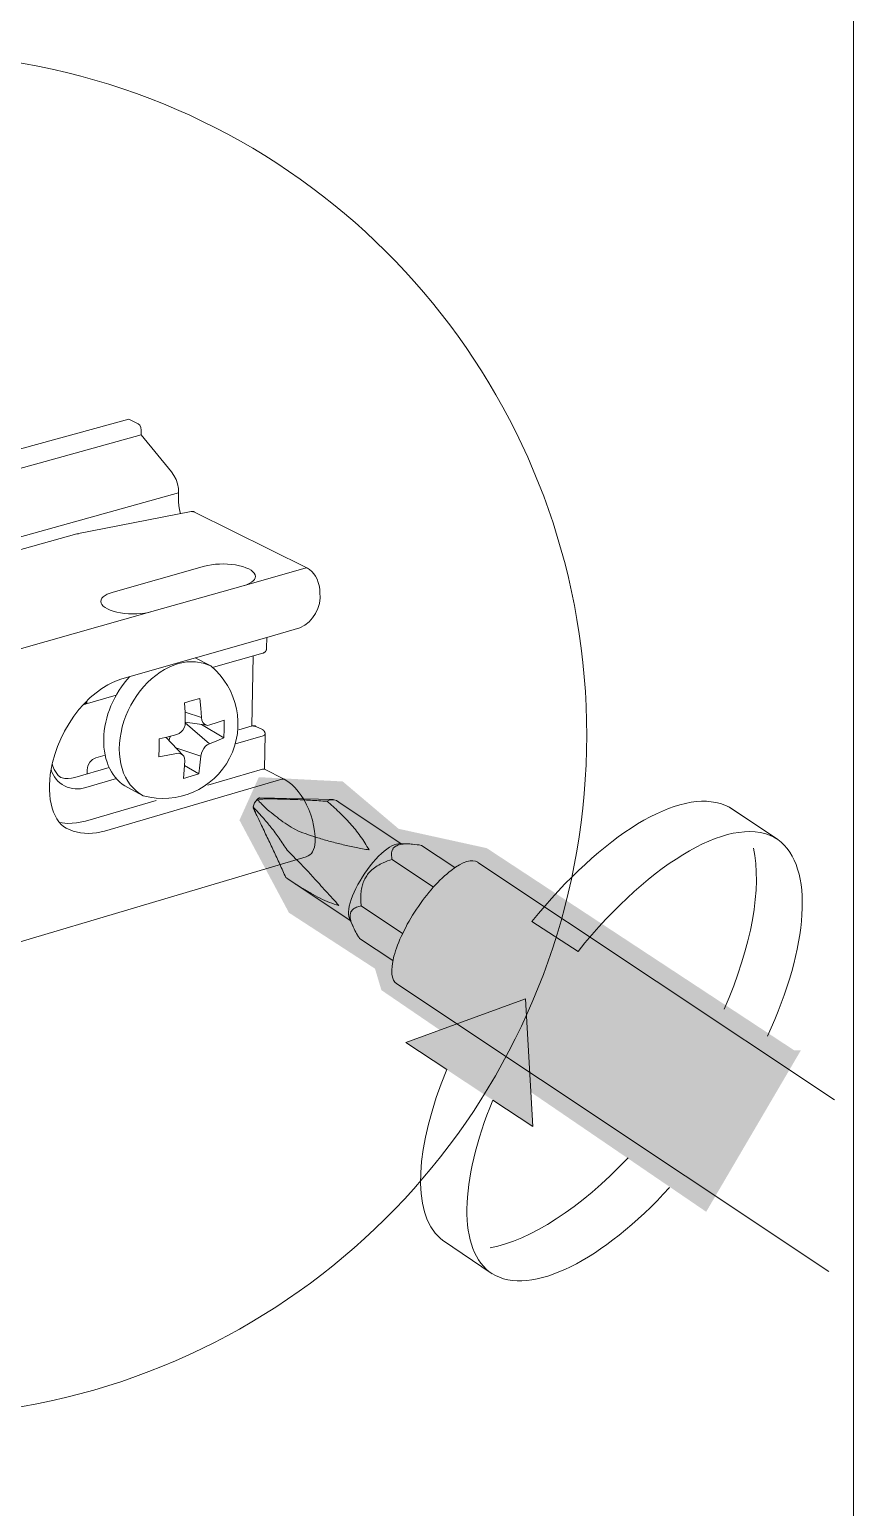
# Model space of a CAD drawing. Header units: metres. Extents: x -11.5 to 7.4, y -3.8 to 5.9.
# Drawn here: x 5.5526 to 5.6428, y -2.363 to -2.2013 of the extents above; entities that cross this region are included whole.
import ezdxf

# ---------------------------------------------------------------- set-up
doc = ezdxf.new("R2010")
doc.units = ezdxf.units.M
doc.header["$MEASUREMENT"] = 0
for name, color, linetype, lineweight in [('PDF22_Geometry_Num_Penna__1_Num_Penna__255', 255, 'Continuous', 18), ('PDF22_Geometry_Num_Penna__7_Num_Penna__7', 7, 'Continuous', 18), ('PDF22_Solid Fills_Num_Penna__7_Num_Penna__7', 7, 'Continuous', 18)]:
    doc.layers.add(name, color=color, linetype=linetype, lineweight=lineweight)

msp = doc.modelspace()

# ---------------------------------------------------------------- hatches: boundary and pattern name
at = {"layer": 'PDF22_Geometry_Num_Penna__1_Num_Penna__255', "linetype": 'Continuous', "lineweight": 18}
msp.add_hatch(color=255, dxfattribs=at).paths.add_polyline_path([(5.636300464576031, -2.313033157791572), (5.602636936060353, -2.290902846037633), (5.592985790887766, -2.288784901246705), (5.586865372704237, -2.283604290351492), (5.577682288416423, -2.283135000960463), (5.575564343625494, -2.287842636945868), (5.580979599216221, -2.297965528522), (5.590397328199552, -2.304085946705531), (5.591102490792354, -2.306439764698234), (5.626650547909705, -2.330688021243101), (5.637008084181351, -2.313033157791572)])
at = {"layer": 'PDF22_Geometry_Num_Penna__7_Num_Penna__7', "linetype": 'Continuous', "lineweight": 18}
for points in [[(5.606883882114134, -2.307389154335374), (5.593770806387422, -2.312169272214514), (5.603286815843372, -2.318467823696181), (5.607665212274869, -2.321368327059259)], [(5.59755214865336, -2.333605477907543), (5.597796621398949, -2.333790982352688), (5.603229076077307, -2.337494928724294)]]:
    msp.add_hatch(color=7, dxfattribs=at).paths.add_polyline_path(points)
at = {"layer": 'PDF22_Solid Fills_Num_Penna__7_Num_Penna__7', "linetype": 'Continuous', "lineweight": 18}
msp.add_hatch(color=7, dxfattribs=at).paths.add_polyline_path([(5.628677828938702, -2.286204546699798), (5.634491120557422, -2.28996500435933), (5.629186430530025, -2.286435505876535)])

# ---------------------------------------------------------------- linework, layer by layer
at = {"layer": 'PDF22_Geometry_Num_Penna__1_Num_Penna__255', "color": 255, "linetype": 'Continuous', "lineweight": 18, "flags": 128}
for points in [[(5.628677828938702, -2.286204546699798), (5.629186430530025, -2.286435505876535), (5.634491120557422, -2.28996500435933)], [(5.612627394661738, -2.302194784170058), (5.607577005430006, -2.298944156608111)], [(5.603286815871492, -2.318467823781195), (5.60766521217942, -2.321368327059259), (5.606883882198542, -2.307389154335374), (5.593770806387422, -2.312169272190075), (5.598243797677313, -2.315127515262323)], [(5.59755214865336, -2.333605477907543), (5.597796621398949, -2.333790982352688), (5.603229076077307, -2.337494928724294)]]:
    msp.add_lwpolyline(points, dxfattribs=at)
at = {"layer": 'PDF22_Geometry_Num_Penna__1_Num_Penna__255', "color": 255, "linetype": 'Continuous', "lineweight": 18}
for points in [[(5.607577005430006, -2.298944156608111), (5.615171631124625, -2.289482201399449), (5.623806801620818, -2.284154169753128), (5.628677828938701, -2.286204546699798)], [(5.607577005430006, -2.298944156608111), (5.615171631124625, -2.289482201399449), (5.623806801620818, -2.284154169753128), (5.628677828938701, -2.286204546699798)], [(5.634491120557422, -2.28996500435933), (5.6298412243662, -2.286870397092306), (5.620647083522051, -2.29224511197648), (5.612627394661739, -2.302194784170059)], [(5.634491120557422, -2.28996500435933), (5.6298412243662, -2.286870397092306), (5.620647083522051, -2.29224511197648), (5.612627394661739, -2.302194784170059)], [(5.598243797677313, -2.315127515262323), (5.594845749364257, -2.323429760562262), (5.594296607066376, -2.330770085461218), (5.597552148653364, -2.333605477907542)], [(5.598243797677313, -2.315127515262323), (5.594845749364257, -2.323429760562262), (5.594296607066376, -2.330770085461218), (5.597552148653364, -2.333605477907542)], [(5.603229076077307, -2.337494928724294), (5.599394908042219, -2.334942092717595), (5.599671321950549, -2.327349924035496), (5.603286815871493, -2.318467823781196)], [(5.603229076077307, -2.337494928724294), (5.599394908042219, -2.334942092717595), (5.599671321950549, -2.327349924035496), (5.603286815871493, -2.318467823781196)]]:
    msp.add_open_spline(points, degree=3, dxfattribs=at)
at = {"layer": 'PDF22_Geometry_Num_Penna__7_Num_Penna__7', "color": 7, "linetype": 'Continuous', "lineweight": 18, "flags": 128}
msp.add_lwpolyline([(5.642769532835931, -2.753317884592255), (5.002017523204442, -2.753317884592255), (5.002017523204442, -1.851380530221434), (5.642769532835931, -1.851380530221434)], close=True, dxfattribs=at)
for points in [[(5.541710765191514, -2.249931916590748), (5.5417291927854, -2.249931916590748), (5.541746391873028, -2.249923317046933), (5.563446726436236, -2.2439687472084)], [(5.563446726436236, -2.243968501507148), (5.564481128706513, -2.244480788617251)], [(5.541691723344494, -2.252027134015881), (5.541848972145678, -2.252007477915732), (5.542027105553267, -2.251971851234215), (5.564807297118342, -2.245695412755761)], [(5.564480883005261, -2.244480911467877), (5.564649188362777, -2.244632017737763), (5.564778181519996, -2.244891232558462), (5.564816265214034, -2.24517010347931)], [(5.56481700231779, -2.245169120674303), (5.564807174267715, -2.245694921353257), (5.568132740711476, -2.24972810740234)], [(5.568907805310431, -2.252027011165255), (5.56887954966647, -2.251535608661559), (5.568776355140692, -2.251040520639085), (5.568617877833251, -2.250554032160426), (5.568394289694069, -2.250110541400841), (5.568132617860853, -2.249728475954218)], [(5.540712235303999, -2.259870900779872), (5.568907682459804, -2.252026888314629)], [(5.569111737349466, -2.254301836205488), (5.568988886723542, -2.253871859014754), (5.568915176347986, -2.253424682736391), (5.568888149210284, -2.252997162558176), (5.568907805310431, -2.252026642613377)], [(5.570294297474609, -2.254069157119988), (5.557772133174183, -2.256520027107171), (5.557762305124106, -2.256528626650986)], [(5.570405108739191, -2.254105643755888), (5.570349825957527, -2.254079845124443), (5.570294543175859, -2.254068788568111)], [(5.557762427974735, -2.256528749501612), (5.54143926530822, -2.261075451167056), (5.541374154476481, -2.26110247830476), (5.541318871694815, -2.26115039004887)], [(5.557901617733906, -2.256547545647378), (5.557838963914683, -2.256520518509674), (5.557772624576684, -2.256520518509674)], [(5.571748726034922, -2.260060459295673), (5.561749913590971, -2.262882338173145)], [(5.582762161798378, -2.260265005587836), (5.575979578741116, -2.262183932364768)], [(5.583011671419628, -2.26028417028548), (5.582891277806224, -2.260244858085185), (5.582762284649002, -2.260264514185332)], [(5.575978964487989, -2.262183318111639), (5.565971552500223, -2.265024853089259)], [(5.565970938247094, -2.265024730238633), (5.479315792239124, -2.289594855423422)], [(5.562674118849799, -2.272384342685859), (5.578568532831838, -2.267838869526673)], [(5.570704987117074, -2.270085193221692), (5.57241875334871, -2.27096111818453)], [(5.572708557975266, -2.271117015628827), (5.578128727591031, -2.26956172670463)], [(5.578128850441654, -2.269562095256508), (5.578141135504248, -2.269562095256508), (5.578148506541803, -2.269552267206434), (5.578166934135695, -2.269552267206434), (5.578176762185766, -2.26954243915636), (5.578196418285915, -2.26954243915636), (5.578205017829728, -2.269536296625064), (5.578224673929876, -2.269536296625064), (5.578232044967434, -2.26952646857499), (5.578241873017506, -2.269516640524916), (5.578260300611396, -2.269506812474842), (5.578279956711542, -2.269498212931027), (5.578287327749097, -2.269487156374695), (5.578299612811691, -2.269487156374695), (5.578306983849245, -2.26947855683088), (5.57831558339306, -2.269471185793324), (5.578325411443135, -2.269460129236991), (5.578345067543282, -2.269451529693177), (5.578354895593355, -2.269441701643102), (5.57836349513717, -2.269433102099288), (5.578373323187245, -2.269423274049214), (5.578383151237318, -2.26941344599914), (5.578390522274875, -2.269403617949066), (5.578400350324946, -2.269395018405251), (5.578410178375023, -2.269386418861437), (5.578418777918838, -2.269377819317622), (5.578428605968909, -2.269367991267548), (5.578428605968909, -2.269355706204955), (5.578438434018985, -2.2693483351674), (5.578445805056537, -2.269338507117326), (5.578458090119131, -2.269320079523438), (5.578464232650429, -2.269310251473364), (5.578474060700501, -2.269294280891994), (5.578474060700501, -2.26928322433566), (5.578483888750577, -2.269272167779328), (5.578493716800649, -2.269256197197957), (5.578493716800649, -2.269245140641624), (5.578503544850722, -2.269236541097809), (5.578503544850722, -2.26921934201018), (5.578512144394539, -2.269209513960106), (5.578512144394539, -2.26918740084744), (5.578521972444612, -2.269180029809885), (5.578521972444612, -2.269164059228514), (5.578521972444612, -2.269153002672181), (5.578531800494686, -2.269143174622108), (5.578531800494686, -2.269123518521959), (5.57853917153224, -2.26910631943433), (5.57853917153224, -2.269087891840442), (5.57853917153224, -2.269068235740294), (5.57853917153224, -2.269051036652665), (5.57853917153224, -2.269038751590072)], [(5.558463167945003, -2.27521985798281), (5.558601989152299, -2.275058923662849), (5.559235898382065, -2.274436070989414), (5.559869807611832, -2.27389552823535), (5.560512316385415, -2.273428695856838), (5.561146225615182, -2.273036802360141), (5.561675711812915, -2.272767759489367), (5.562189227429277, -2.272544171350185), (5.562674487401678, -2.272384465536485)], [(5.558453585596181, -2.27521985798281), (5.558677173735363, -2.275143690594736)], [(5.562067359608362, -2.274176241915586), (5.558676682332857, -2.275143076341607), (5.558779876858635, -2.275077965509867), (5.558844987690374, -2.274958800402721), (5.558870786321821, -2.274790495045205)], [(5.569558053673447, -2.275004500835564), (5.569605965417555, -2.276064701737288), (5.56963299255526, -2.27712735965153)], [(5.571235333269188, -2.274518012356906), (5.57040486303794, -2.274761256596235), (5.569558422225324, -2.275004500835564)], [(5.571234719016056, -2.274518135207531), (5.571337913541832, -2.275572193577959), (5.571412852423647, -2.276616423898312), (5.571458307155236, -2.276903894362974), (5.571561501681012, -2.277147138602304), (5.571700322888308, -2.277305615909746), (5.57185880019575, -2.277407581929262), (5.572075017297376, -2.277464093217188), (5.572317033030446, -2.277426009523151)], [(5.555070402208862, -2.281684012217675), (5.555098657852826, -2.281532905947789), (5.555341902092154, -2.280669266047543), (5.55563920060689, -2.279792112578446), (5.556001609953366, -2.278945671765831), (5.556421759094025, -2.27808940290314), (5.556905790560167, -2.277257704165636), (5.557429134226602, -2.2764751456785), (5.55799793262463, -2.275740498935475), (5.55846353649688, -2.275219612281557)], [(5.569606088268184, -2.276019001304444), (5.571413220975524, -2.276616055346435)], [(5.569632869704634, -2.277126868249026), (5.569605842566931, -2.27744505137017), (5.56951247609123, -2.277733750341091), (5.569373654883936, -2.277974537567901), (5.569195521476344, -2.278180926619453), (5.568963333793349, -2.278355374508266), (5.568691833910057, -2.278480682146709), (5.567750798115478, -2.27872024086726), (5.566781506676941, -2.278953657056515)], [(5.572010275017515, -2.277456230777128), (5.569631886899627, -2.277108563505764)], [(5.569632501152757, -2.277184976595088), (5.572288531685231, -2.279484740312385)], [(5.571412852423647, -2.277372323799622), (5.573862493904569, -2.278842845791932)], [(5.57390106900111, -2.276896031922915), (5.57312588155153, -2.277165074793689), (5.57231752443295, -2.277426746626907)], [(5.573862616755196, -2.278843091493184), (5.573900700449231, -2.277873800054644), (5.573900700449231, -2.276895909072289)], [(5.578073690510616, -2.277928837135057), (5.577366070905294, -2.277575027332397)], [(5.578306983849245, -2.282261778711396), (5.578383151237318, -2.278439895738901), (5.578383151237318, -2.278422696651273), (5.578383151237318, -2.278404269057384), (5.578373323187245, -2.278396898019828), (5.578373323187245, -2.278384612957236), (5.578373323187245, -2.278367413869606), (5.578373323187245, -2.278356357313273), (5.578373323187245, -2.278339158225644), (5.57836349513717, -2.27832933017557), (5.57836349513717, -2.27831213108794), (5.57836349513717, -2.278293703494052), (5.578354895593355, -2.278281418431459), (5.578354895593355, -2.27826421934383), (5.578345067543282, -2.278255619800015), (5.578345067543282, -2.278235963699868), (5.578335239493207, -2.278227364156053), (5.578335239493207, -2.278210165068424), (5.578325411443135, -2.278197880005832), (5.57831558339306, -2.278181909424461), (5.57831558339306, -2.278170852868128), (5.578306983849245, -2.278162253324314), (5.578299612811691, -2.27815242527424), (5.578287327749097, -2.27813522618661), (5.578287327749097, -2.278124169630277), (5.578279956711542, -2.278113113073944), (5.578270128661467, -2.278106970542648), (5.578260300611396, -2.278089771455019), (5.578251701067579, -2.278078714898685), (5.578241873017506, -2.278070115354871), (5.578232044967434, -2.278061515811056), (5.578232044967434, -2.278050459254723), (5.578224673929876, -2.278040631204649), (5.578212388867286, -2.278040631204649), (5.578205017829728, -2.278032031660834), (5.578196418285915, -2.27802220361076), (5.578186590235839, -2.278012375560686), (5.578176762185766, -2.278003776016872), (5.578166934135695, -2.277993947966798), (5.578157106085618, -2.277986576929242), (5.578148506541803, -2.277975520372909), (5.578141135504248, -2.277966920829094), (5.578128850441654, -2.277966920829094), (5.5781214794041, -2.277954635766502), (5.578101823303955, -2.277948493235205), (5.57809322376014, -2.277938665185132), (5.578073567659992, -2.277928837135058)], [(5.566781998079444, -2.278953411355263), (5.566772170029369, -2.279934987856396), (5.56675374243548, -2.280901822282417)], [(5.569373286332057, -2.280714720779135), (5.567528069930678, -2.278777366408315)], [(5.568003256151753, -2.278655867139276), (5.567919717726124, -2.278888054822272), (5.567854606894384, -2.279121471011528)], [(5.56860792693255, -2.279913243295607), (5.571338896346841, -2.280826023446222)], [(5.573862371053943, -2.278843582895687), (5.57308964061688, -2.279169137054386), (5.572288654535857, -2.279484863163011), (5.572046638802789, -2.279606485282675), (5.571823050663609, -2.27979198972782), (5.571654745306091, -2.280006978323188), (5.571515924098797, -2.280241623018702), (5.571402901522948, -2.280518036927031), (5.571339019197465, -2.2808263919981)], [(5.578383642639821, -2.278440509992031), (5.578316074795564, -2.278543704517807), (5.578157597488124, -2.27861987190588), (5.575119501509022, -2.279505624918792)], [(5.558909484268986, -2.282327135244386), (5.558984423150799, -2.281906986103727), (5.559178527139759, -2.281506493063215), (5.559478282667012, -2.281189538448331), (5.559830863963414, -2.281015090559519)], [(5.559830863963414, -2.28101447630639), (5.560855438183621, -2.280714720779135)], [(5.566753128182349, -2.280902436535547), (5.567722419620891, -2.280734131178031), (5.568663455415468, -2.280537570176553)], [(5.568663455415468, -2.280537447325927), (5.568933726792499, -2.280507963175705), (5.569157314931681, -2.28056570296989), (5.569325620289199, -2.280676268533221), (5.569457070458938, -2.280837202853181), (5.569547979922122, -2.281059562486103), (5.569567636022269, -2.281338433406951), (5.569512353240603, -2.282318781401824), (5.569428814814975, -2.283269645246476)], [(5.571105725858837, -2.282782911066565), (5.571234719016056, -2.281813619628025), (5.571337913541832, -2.280825900595596)], [(5.555994116065186, -2.28317455886201), (5.555732444231968, -2.282941142672755), (5.555490428498896, -2.282634016107945), (5.555293867497417, -2.282298633899173), (5.555135390189976, -2.281916568452549), (5.555070279358237, -2.281684380769553)], [(5.561304457221372, -2.282065709112421), (5.557548913586878, -2.283154165658107), (5.557176676190329, -2.283240161096253), (5.556811809831332, -2.28327824479029), (5.556466599572486, -2.283269645246476), (5.556169301057752, -2.283220504996105), (5.555993624662682, -2.283175050264514)], [(5.558899779069538, -2.282763623518294), (5.558909607119611, -2.282327503796265)], [(5.569428569113722, -2.283270013798353), (5.570275009926339, -2.283036597609097), (5.571105480157586, -2.282783525319694)], [(5.569538888975803, -2.281842243823865), (5.571105234456333, -2.282783279618442)], [(5.578092855208261, -2.282271852462721), (5.572111258232024, -2.284011417325804)], [(5.578287204898473, -2.282253179167581), (5.578212266016658, -2.282243351117507), (5.578093100909511, -2.282271606761469)], [(5.583841895949622, -2.290228273250685), (5.583832067899548, -2.289639818752509), (5.583776785117882, -2.289036622179223), (5.583683418642181, -2.288430968593417), (5.583544597434887, -2.287843742601502), (5.583366464027295, -2.287255288103326), (5.583152703938191, -2.286688946717817), (5.582908231192601, -2.286148403963751), (5.582630588778013, -2.285623831791056), (5.582332061757018, -2.285150856881248), (5.582006507598319, -2.284702452096626), (5.581651469289399, -2.28429213100604), (5.581279231892848, -2.28393709269712), (5.580868910802264, -2.283620138082236), (5.580448761661605, -2.283370751311611), (5.578306246745489, -2.282262638665777)], [(5.580199497741605, -2.283353920775859), (5.560800155401955, -2.289045590274915)], [(5.580449130213482, -2.283370751311611), (5.580338564650152, -2.283343724173907), (5.580199743442856, -2.283353552223982)], [(5.566446001617543, -2.285672357788296), (5.558705183678073, -2.287936494824074)], [(5.577807350353615, -2.285387467186778), (5.585835638757743, -2.285591399225812)], [(5.628677828938702, -2.286204546699798), (5.629186430530025, -2.286435505876535), (5.634491120557422, -2.28996500435933)], [(5.558705429379325, -2.287936863375951), (5.557726309890711, -2.288140795414985), (5.556766846502244, -2.288196078196651), (5.555843009795298, -2.288094112177134)], [(5.577365825204041, -2.28712887480925), (5.5770808117519, -2.286478994998112)], [(5.556589204497159, -2.288719053311209), (5.557352106884148, -2.289045835976167), (5.558162921015244, -2.289241168471386), (5.559021646890455, -2.289305050796866), (5.559897571853289, -2.289241168471386), (5.560800523953832, -2.289045835976167)], [(5.582872481660456, -2.291850270064759), (5.583078870712008, -2.291753218070279), (5.583263146650895, -2.291635281469392), (5.58343145200841, -2.291475575655691), (5.583561673671889, -2.29129867075436), (5.583683295791554, -2.29105665502129), (5.583768062723442, -2.290796211694331), (5.583822116998848, -2.290524711811039), (5.583841773098996, -2.290228641802563)], [(5.587531837349875, -2.298384940558905), (5.587501124693395, -2.298147838850872), (5.587498667680872, -2.29787633896758), (5.587526923324836, -2.297574126427807), (5.587589577144058, -2.297241201231553), (5.587680486607242, -2.296893533960188), (5.587798423208129, -2.296515154032343), (5.587939701427942, -2.296119575016867), (5.588117834835531, -2.295715396457578), (5.588311938824491, -2.295303846860733), (5.588530612938637, -2.294882469213813), (5.588762800621632, -2.294459863060635), (5.589022015442332, -2.294032342882419), (5.589293515325624, -2.293624478804352), (5.589578528777768, -2.293222757257581), (5.589874598786242, -2.292839463304698), (5.590174354313499, -2.292461083376853), (5.590481480878308, -2.292112187599228), (5.590791064455637, -2.291791547465567), (5.591103105045482, -2.291494248950831), (5.591405317585256, -2.291230120105095), (5.591697702074956, -2.291001617940876), (5.591982715527097, -2.290805056939398), (5.592249301385351, -2.290641665606919), (5.592510973218571, -2.290524957512291), (5.592750531939123, -2.29044756161796), (5.592969206053269, -2.290416848961478), (5.593067486554007, -2.290407020911404)], [(5.593067609404635, -2.290406529508901), (5.594029529805619, -2.290431099634085)], [(5.481187175823823, -2.322033440348011), (5.582871867407329, -2.291850270064759)], [(5.59227350295866, -2.292132949355009), (5.596815290599068, -2.29515261774022)], [(5.601640863185363, -2.292453835189923), (5.640698762685361, -2.318456398672984)], [(5.587692894520462, -2.298814794899013), (5.580842743618941, -2.294255808170975)], [(5.587997686923378, -2.299491333295976), (5.587599650895385, -2.298622779370694)], [(5.612627394661738, -2.302194784170058), (5.607577005430006, -2.298944156608111)], [(5.588705552229952, -2.300775122336881), (5.592362815363705, -2.303210021742693)], [(5.640057973820541, -2.337214460745311), (5.592788738483787, -2.305748729927412)], [(5.603286815871492, -2.318467823781195), (5.60766521217942, -2.321368327059259), (5.606883882198542, -2.307389154335374), (5.593770806387422, -2.312169272190075), (5.598243797677313, -2.315127515262323)], [(5.59755214865336, -2.333605477907543), (5.597796621398949, -2.333790982352688), (5.603229076077307, -2.337494928724294)]]:
    msp.add_lwpolyline(points, dxfattribs=at)
for points in [[(5.578539662934746, -2.269031012000639), (5.578567918578708, -2.267839360929177), (5.582183412499649, -2.266804958658897, 0.3215928456790482), (5.584362536902287, -2.262920421867182), (5.584342880802138, -2.262556784014447), (5.584287598020476, -2.262174718567824), (5.584184403494698, -2.261819680258903), (5.584055410337481, -2.261476927012576), (5.583896933030038, -2.261157515385174), (5.583702829041078, -2.260871273426771), (5.583476783889378, -2.260616972631108), (5.583227397118749, -2.260403212542001), (5.583011180017126, -2.260284047434855), (5.570657075372962, -2.254124071349776), (5.570649704335406, -2.254114243299703), (5.570631276741519, -2.254114243299703), (5.570621448691442, -2.254105643755888), (5.570601792591294, -2.254095815705814), (5.570582136491149, -2.254095815705814), (5.570563708897261, -2.254088444668258), (5.570546509809631, -2.254078616618184), (5.570528082215741, -2.254078616618184), (5.570508426115595, -2.254078616618184), (5.570498598065521, -2.254068788568111), (5.570481398977892, -2.254068788568111), (5.570462971384002, -2.254068788568111), (5.570443315283853, -2.254068788568111), (5.570443315283853, -2.254056503505518), (5.570424887689967, -2.254056503505518), (5.570405231589818, -2.254056503505518), (5.570388032502189, -2.254056503505518), (5.570369604908299, -2.254056503505518), (5.57034994880815, -2.254068788568111), (5.570330292708004, -2.254068788568111), (5.570314322126636, -2.254068788568111), (5.570294666026488, -2.254068788568111)], [(5.575484613569269, -2.277955250019631), (5.576948133075922, -2.27752760699086, -0.2029695904876628), (5.577365825204041, -2.277575518734901), (5.57725525964071, -2.277537435040864), (5.577113858570273, -2.277556968290386), (5.577030320144644, -2.277528712646423), (5.576929091228884, -2.277537803592742), (5.577058084386103, -2.269870696028829)], [(5.568879058263965, -2.270708905849508), (5.569820094058542, -2.270522172898104), (5.570741473752973, -2.270502516797956), (5.571607570665734, -2.270653623067842), (5.572418384796833, -2.270960749632652, -0.8104001157689873), (5.565040344755721, -2.285167196014497), (5.563333949561637, -2.284275300470288)], [(5.562086278604754, -2.283286721483479), (5.558750884110918, -2.284256012922019, -0.4290802551156706), (5.554940794798512, -2.282288560147847)], [(5.577934255050192, -2.286025553337828, 0.0009413201755482205), (5.578404772947483, -2.286478872147486, 0.005178998268441104), (5.579240157203765, -2.287193862790363, 0.003919648097256267), (5.580108711129045, -2.287851113639057, 0.01137579326438293), (5.580998149660736, -2.28845799573112, 0.009057084390965118), (5.581937219845299, -2.289000995497704, 0.008673931402146364), (5.583030590416023, -2.289406402563254, 0.00398538307658842), (5.584139931568116, -2.289773725934766, 0.009908491504671886), (5.585517087084723, -2.290171761962759, 0.009924479682386224), (5.586915127207735, -2.290520657740383, 0.00918801544255968), (5.58832668089959, -2.29082901281145, 0.0003271467721102845), (5.589746711284656, -2.291099407039111, 0.0149077977071732), (5.58928847844996, -2.290315620045717)], [(5.585147552401942, -2.28577862357972, 0.005974927444801263), (5.583347790732153, -2.285660686978833, 0.001981636714874828), (5.581495203293223, -2.285577148553204, 0.002600347437499117), (5.579921486775136, -2.285530465315352, 0.01095673021489712), (5.578318286106832, -2.285521865771539)], [(5.588789704908711, -2.289574830771396, 0.00906809222134229), (5.588256533192206, -2.288877039216143, 0.01997479069063269), (5.587681592262873, -2.288209960317382, 0.02203791382655237), (5.586459228534933, -2.286955655426697, 0.01484414693006119), (5.585147183850065, -2.285778746430346, -0.2516752955575338), (5.586179006257199, -2.285691891037818), (5.586430850040344, -2.285862653407852), (5.593281000941863, -2.290421640135889)], [(5.577464228555407, -2.287325927213232, 0.006115650303293854), (5.577894205746142, -2.288232564832551, -0.001739369958478483), (5.578606739376498, -2.289735027987601, -0.003985402609491179), (5.579302073919232, -2.291205549979911, -0.0001463530189367089), (5.579981437880589, -2.292667472428402, 0.0008723547156504154), (5.580634143256125, -2.294119935378704, -0.002715925976306148), (5.581502697181406, -2.294687505270471, 0.006009500877741335), (5.582354052019056, -2.295230505037056)], [(5.585017207887839, -2.295608639263651, 0.001359641780105345), (5.584309588282514, -2.294822395257735, 0.003406898580319018), (5.58327272899972, -2.293673741905347, 0.005820652306116703), (5.582207614072953, -2.292559486728218, 0.006436496618943039), (5.580785003824756, -2.291122134404908, 0.007997751910585537), (5.57992087252201, -2.28981942636761, 0.01224331964075644), (5.579001949840098, -2.288613033221037, 0.01399772460481017), (5.578215705834186, -2.287667083401422)], [(5.593892674208339, -2.290436382211003, 0.0369171612577253), (5.593326332822825, -2.290469551879984, 0.03988094694696514), (5.592952866920019, -2.290548176280591)], [(5.594519212400551, -2.290467094867481, -0.01839411865742568), (5.595481501353415, -2.290594245265312), (5.599141221499687, -2.293029144671125)], [(5.591294506320672, -2.29250457249843, 0.03025343736087438), (5.590644626509533, -2.292844868732233, 0.04014103509005389), (5.590058629023876, -2.293274845922972)], [(5.583383540264297, -2.295837387129123, 0.01663565428854085), (5.58440565747199, -2.296386529427, 0.02061690295355089), (5.585430231692195, -2.296837391224141)], [(5.588849778864782, -2.296554957635141, 0.01099816065189108), (5.588885405546304, -2.297223265040168), (5.593419822149158, -2.30024047641286)], [(5.587683435022255, -2.298353736499921, 0.02942964670830892), (5.587721518716299, -2.298702632277545, 0.0298161522425582), (5.587832084279638, -2.299090840255461, 0.02839795365646457), (5.588113412212996, -2.299743177079121, 0.01563070731634977), (5.58848196409077, -2.300422541040479)]]:
    msp.add_lwpolyline(points, format="xyb", dxfattribs=at)
at = {"layer": 'PDF22_Geometry_Num_Penna__7_Num_Penna__7', "color": 7, "linetype": 'Continuous', "lineweight": 18}
for centre, radius, start, end in [((5.538981807119645, -2.278507186454623), 0.07459432049928694, 207.2390016195622, 152.6722518406865), ((5.578538446517395, -2.286649735238886), 0.001494114261134882, 133.7949432559581, 169.7276739517134), ((5.593675928152955, -2.29157152676498), 0.001466866405673173, 174.521127983376, 187.9428268245989), ((5.593278416537347, -2.296441410704397), 0.00455111405142361, 142.6487782821139, 149.8341792525916), ((5.592209192155337, -2.295816395515139), 0.003305907567322741, 159.5589618386919, 169.3393374369019), ((5.637750634676161, -2.2496682911413), 0.06991881088025842, 221.9371821744421, 222.8065669104113), ((5.588438948060775, -2.298049341194031), 0.0006364520379618099, 116.3546973833773, 137.0150510944435)]:
    msp.add_arc(centre, radius, start, end, dxfattribs=at)
for centre, major_axis, ratio, start_param, end_param in [((5.573919765522511, -2.26110594814021), (-0.003393024020795998, 8.604706155823577e-05), 0.3828009041203196, 2.232560206959946, 5.416507019145176), ((5.563816207515366, -2.263965851786389), (-0.003431082497157512, 7.17938681518145e-05), 0.3819987276075255, 5.366709008469975, 8.540952026174581), ((5.568754340250292, -2.278071579603584), (0.003715471336217746, 0.007094540574116958), 0.7242302922733981, 0.6064069630071891, 3.141808522877466), ((5.566858106216063, -2.277255183758809), (0.003437903355806072, 0.007063337061972597), 0.7233758080830403, 1.156247945078213, 3.12461533759661), ((5.558047840583415, -2.283057984429905), (0.0009213637674276855, 0.00583800580193028), 0.540009465146937, 1.419008895649822, 2.965767399890124), ((5.597434373071675, -2.29832196245953), (0.004195719516382646, 0.00587628168553067), 0.342390522714491, 6.277919342352461, 7.972202633596113), ((5.596817318591564, -2.299411726384197), (0.004036015678848593, 0.006331781816926618), 0.3420047275023974, 1.5002609842141, 3.145251878331869)]:
    msp.add_ellipse(centre, major_axis=major_axis, ratio=ratio, start_param=start_param, end_param=end_param, dxfattribs=at)
for points in [[(5.607577005430006, -2.298944156608111), (5.615171631124625, -2.289482201399449), (5.623806801620818, -2.284154169753128), (5.628677828938701, -2.286204546699798)], [(5.577080320349395, -2.286479240699364), (5.577112567176162, -2.286479240699364), (5.577068035286793, -2.286383417211146), (5.577068035286796, -2.286383417211146)], [(5.577068280988053, -2.286383294360517), (5.577150011285286, -2.286383294360517), (5.57714491236989, -2.286582312374513), (5.577234129333045, -2.286582312374513)], [(5.5772504684663, -2.28686032334098), (5.577180443609524, -2.286704303046057), (5.577126389334115, -2.286542140219838), (5.577068649539931, -2.286383662912397)], [(5.577709438404753, -2.285793365654831), (5.57781547493542, -2.285793365654831), (5.577404499540345, -2.285571006021908), (5.577505506365716, -2.285571006021908)], [(5.577505014963213, -2.285571006021908), (5.577579953845029, -2.28547149701491), (5.577689290902098, -2.285401472158133), (5.577807227502983, -2.285387958589281)], [(5.577505014963213, -2.285571006021908), (5.57763646513295, -2.285557492453057), (5.577778971859022, -2.285539064859167), (5.577912879041279, -2.285539064859167)], [(5.577934255050193, -2.286025553337827), (5.578045663703453, -2.286025553337827), (5.577603330732499, -2.285793365654832), (5.577709438404757, -2.285793365654832)], [(5.577912879041282, -2.285539064859168), (5.578046786223541, -2.285524322784057), (5.578177007887021, -2.285524322784056), (5.578318286106831, -2.285521865771538)], [(5.577234129333052, -2.286582312374514), (5.57732711516577, -2.286582312374514), (5.577328096541521, -2.286791158438585), (5.577425776309487, -2.286791158438585)], [(5.577464228555407, -2.287325927213232), (5.577383147142297, -2.287168678412049), (5.57731803631056, -2.287015115129644), (5.577250468466299, -2.286860323340981)], [(5.577425776309493, -2.286791158438585), (5.577680077105157, -2.287070029359433), (5.577954034000966, -2.287359956836613), (5.578215705834191, -2.287667083401423)], [(5.634491120557422, -2.28996500435933), (5.6298412243662, -2.286870397092306), (5.620647083522051, -2.29224511197648), (5.612627394661739, -2.302194784170059)], [(5.588789704908711, -2.289574830771396), (5.588966609810041, -2.289820532023244), (5.589139829192595, -2.290058862237536), (5.589288478449967, -2.290315620045717)], [(5.592215763164477, -2.291431472280984), (5.592230505239587, -2.291314764186357), (5.592251389845995, -2.291209112648062), (5.592293159058815, -2.291109603641063)], [(5.592293159058809, -2.291109603641063), (5.592376426049431, -2.291109603641063), (5.592339311473037, -2.290882329983104), (5.592431980266107, -2.290882329983104)], [(5.592431980266104, -2.290882329983104), (5.592527092360013, -2.290882329983104), (5.592542472729953, -2.290693140019183), (5.592645740355213, -2.290693140019183)], [(5.592645740355211, -2.290693140019181), (5.592743874862395, -2.290693140019181), (5.592834930319132, -2.290592402505924), (5.592952866920014, -2.290548176280593)], [(5.593892674208339, -2.290436382210999), (5.594094149234854, -2.290426554160926), (5.594305452311442, -2.290443753248555), (5.594519212400554, -2.29046709486748)], [(5.628624757468302, -2.308524539820163), (5.631657939422364, -2.30163139119957), (5.632737796424237, -2.295169448275971), (5.631842215361257, -2.290889332468781)], [(5.63335647217639, -2.311463863896019), (5.637867547160316, -2.301680040047436), (5.638546911121677, -2.292957645606837), (5.634491611959924, -2.289965004359329)], [(5.591294506320672, -2.292504572498429), (5.591616374960592, -2.292355923241061), (5.59194192911929, -2.292240443652692), (5.592273625809278, -2.292132335101878)], [(5.59227350295866, -2.292132949355009), (5.59225630387103, -2.292010098729085), (5.59223296225211, -2.291890933621938), (5.592223134202034, -2.291774225527311)], [(5.589111450698004, -2.294661829489654), (5.589170418998447, -2.294486153094582), (5.589255185930336, -2.29431416221829), (5.589343638381, -2.294154456404589)], [(5.589660592995886, -2.293680252988521), (5.589789586153104, -2.29353651775619), (5.589912436779025, -2.293396468042637), (5.590058629023872, -2.293274845922971)], [(5.583383540264302, -2.29583738712912), (5.583043244030491, -2.295651882683975), (5.582704176302936, -2.295439351101127), (5.582354052019054, -2.295230505037057)], [(5.585017207887837, -2.29560863926365), (5.585260452127168, -2.295864168565572), (5.5854975538352, -2.296136896955123), (5.585739569568269, -2.296396111775823)], [(5.588849778864784, -2.296554957635141), (5.58884486483975, -2.296328912483442), (5.588839950814711, -2.29610532434426), (5.588859606914857, -2.295878050686301)], [(5.588859606914861, -2.295878050686301), (5.588880491521265, -2.295658148065897), (5.588907518658973, -2.295424731876642), (5.588960344428121, -2.295204829256238)], [(5.5864548059124, -2.297180144470468), (5.586112052666067, -2.297070807413396), (5.585770527926002, -2.296965155875102), (5.585430231692195, -2.296837391224141)], [(5.587822256229556, -2.297792309139448), (5.587899261134301, -2.297792309139448), (5.587898333044853, -2.297615404238118), (5.587973362499445, -2.297615404238118)], [(5.588156409932072, -2.297479040043342), (5.588295231139366, -2.297389359086417), (5.588461079484361, -2.297326705267197), (5.588635527373176, -2.297283707548122)], [(5.588635527373176, -2.297283707548122), (5.588719444332825, -2.297283707548122), (5.588798498530002, -2.297223510741419), (5.588884914143804, -2.297223510741419)], [(5.587599405194132, -2.298623270773197), (5.587640242634431, -2.298623270773197), (5.587531837349868, -2.298384940558905), (5.587531837349871, -2.298384940558905)], [(5.587683435022264, -2.29835373649992), (5.587680978009746, -2.298240713924071), (5.587695720084859, -2.298139976410813), (5.587716604691271, -2.298044152922591)], [(5.587716604691265, -2.298044152922591), (5.587733803778893, -2.297955700471926), (5.587729913736075, -2.29779230913945), (5.587822256229566, -2.29779230913945)], [(5.588705552229952, -2.300775122336881), (5.588626927829361, -2.300657185735995), (5.588556902972586, -2.30053556361633), (5.588481964090776, -2.300422541040478)], [(5.598243797677313, -2.315127515262323), (5.594845749364257, -2.323429760562262), (5.594296607066376, -2.330770085461218), (5.597552148653364, -2.333605477907542)], [(5.603229076077307, -2.337494928724294), (5.599394908042219, -2.334942092717595), (5.599671321950549, -2.327349924035496), (5.603286815871493, -2.318467823781196)], [(5.618122503159316, -2.324775834870512), (5.612908722595104, -2.330289370961979), (5.607322704634342, -2.333818869444773), (5.603005733639372, -2.334649339676019)], [(5.62264303764144, -2.32802461967307), (5.615337110917742, -2.336017281395681), (5.607512754552642, -2.34004309640721), (5.603171213432488, -2.337449719693956)]]:
    msp.add_open_spline(points, degree=3, dxfattribs=at)

doc.saveas('drawing.dxf')
